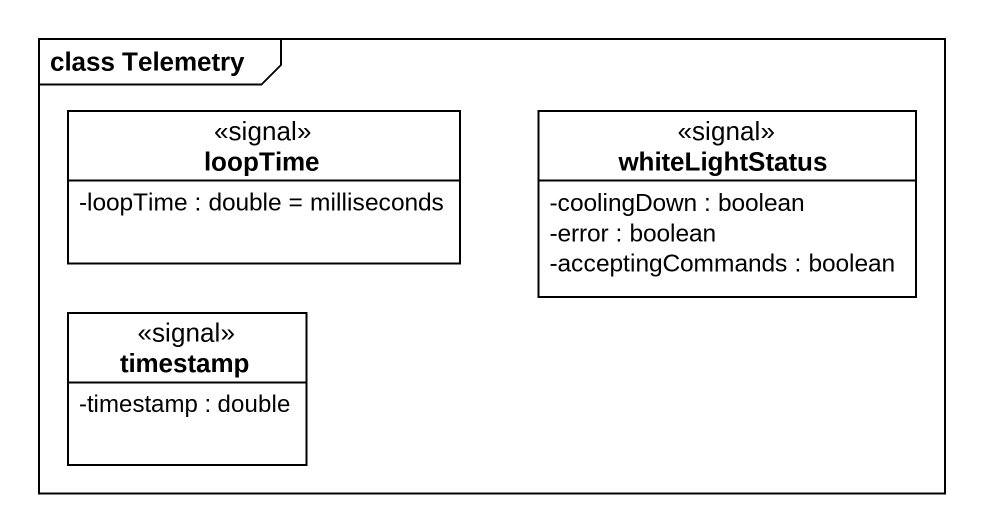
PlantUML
@startuml
mainframe class Telemetry
hide circle
hide empty members
skinparam classAttributeIconSize 0
class loopTime <<signal>> {
  -loopTime : double = milliseconds
}
class whiteLightStatus <<signal>> {
  -coolingDown : boolean
  -error : boolean
  -acceptingCommands : boolean
}
class timestamp <<signal>> {
  -timestamp : double
}
@enduml
